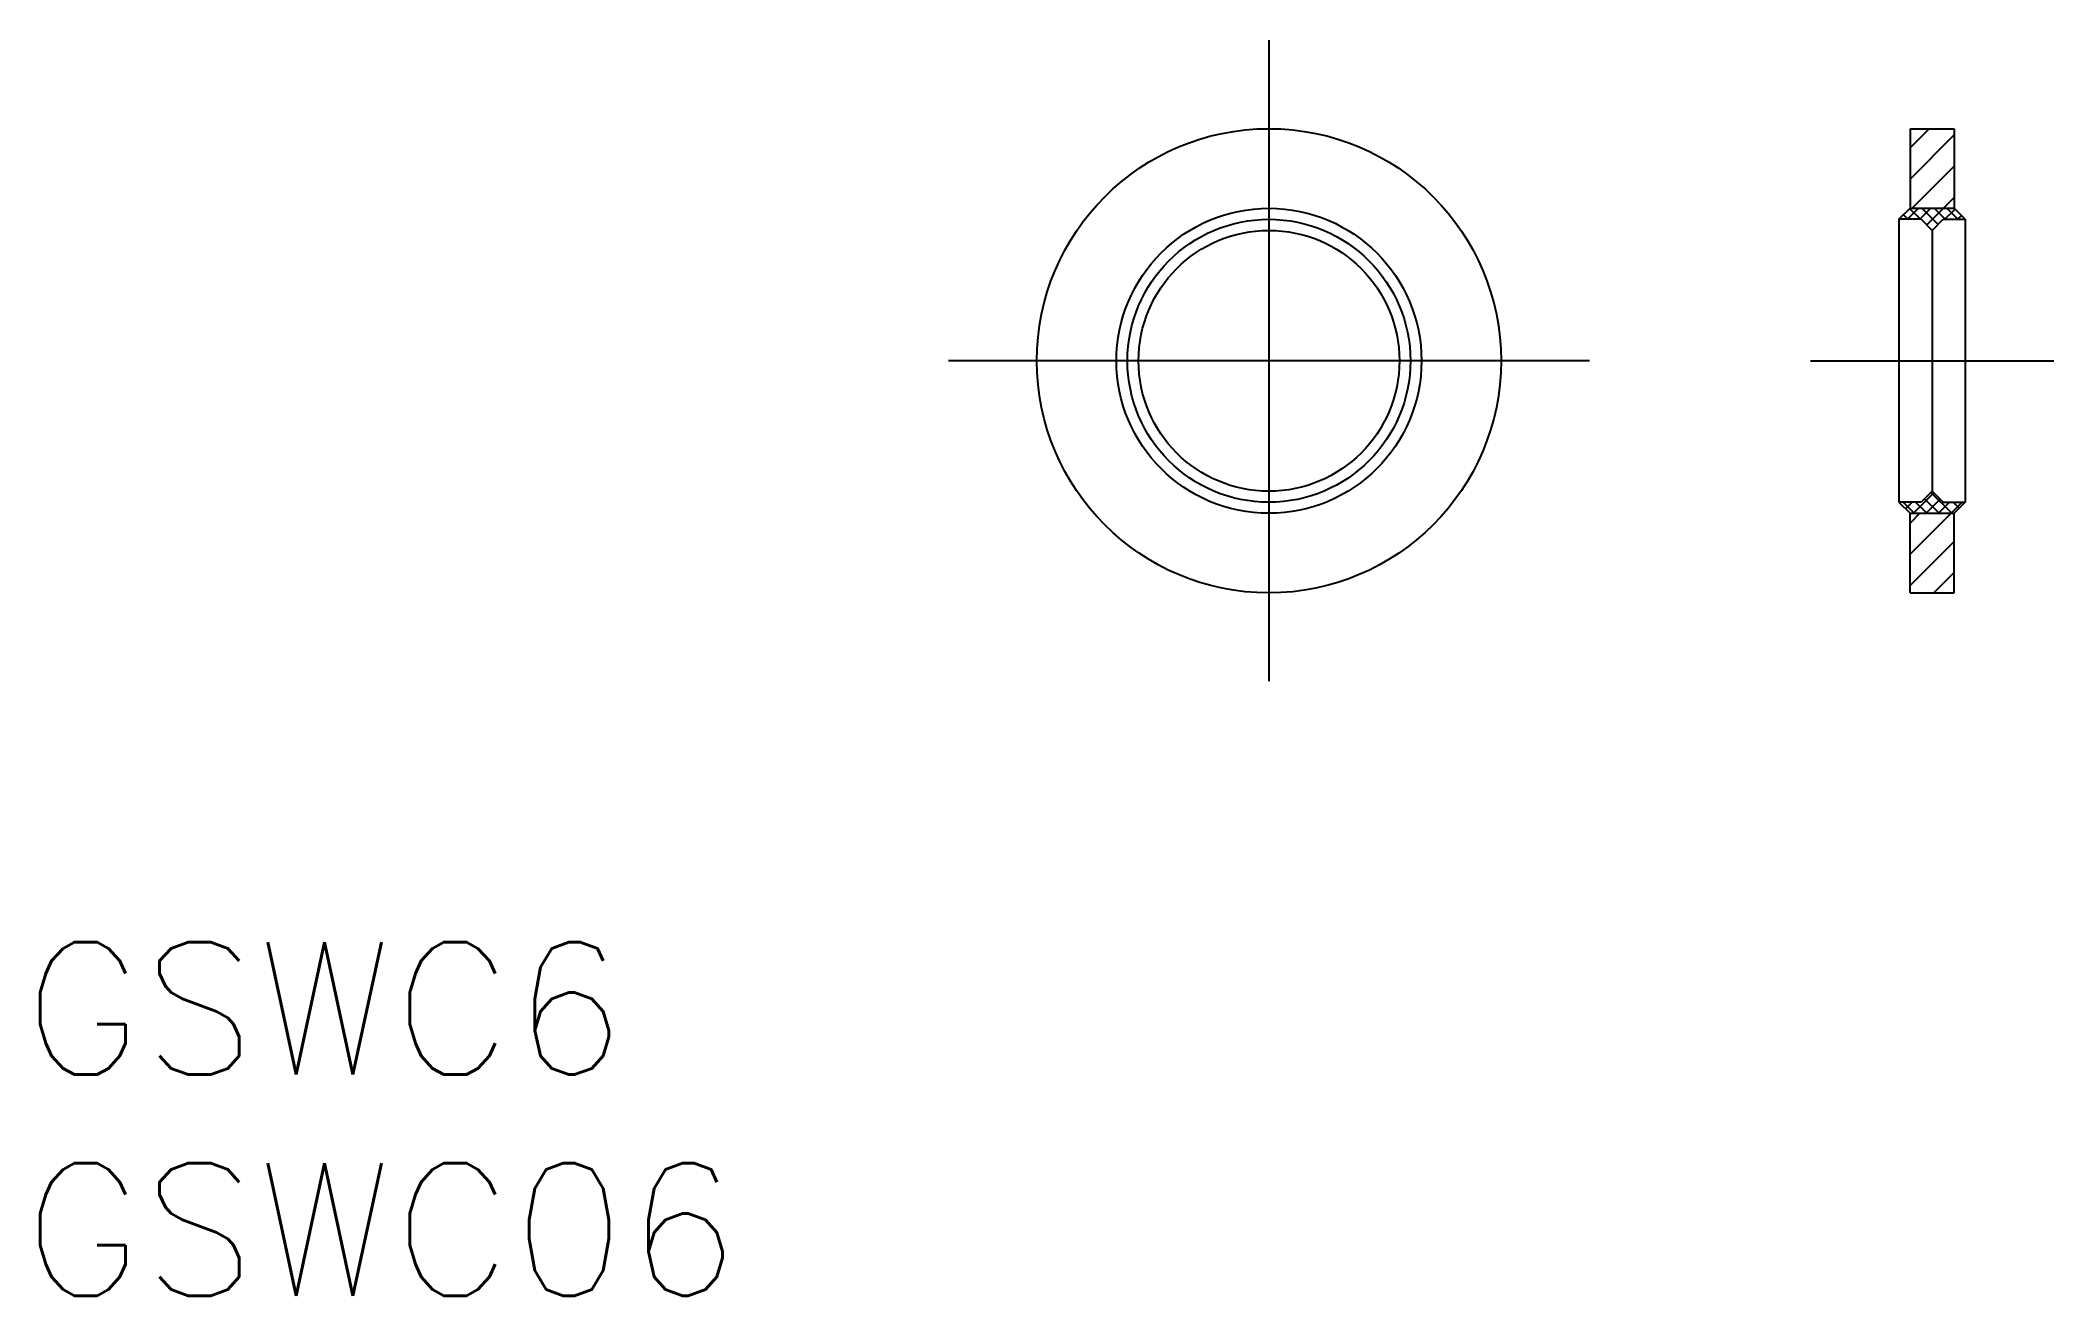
# Model space of a CAD drawing. Extents: x -27.8 to 17.7, y -21.1 to 7.2.
import ezdxf

# ---------------------------------------------------------------- set-up
doc = ezdxf.new("R2010")
doc.units = 0
doc.linetypes.add('CENTER', pattern=[50.8, 31.75, -6.35, 6.35, -6.35])
doc.layers.get('0').update_dxf_attribs({"linetype": 'CONTINUOUS'})
doc.layers.add('CENTER', color=1, linetype='CENTER')
doc.styles.get("Standard").update_dxf_attribs({"font": 'txt.shx', "height": 3, "bigfont": 'bigfont.shx'})

msp = doc.modelspace()

# ---------------------------------------------------------------- linework, layer by layer
at = {"color": 7, "linetype": 'CONTINUOUS'}
for p, q in [((14.5, 5.25), (15.5, 5.25)), ((14.5, 5.25), (14.5, 3.45)), ((15.5, 5.25), (15.5, 3.45)), ((14.25, 3.2), (14.5, 3.45)), ((14.25, 3.2), (14.25, -3.2)), ((14.75, 3.2), (14.25, 3.2)), ((14.5, 3.45), (15.5, 3.45)), ((15, 2.95), (14.75, 3.2)), ((15, 2.95), (15.25, 3.2)), ((15.25, 3.2), (15.75, 3.2)), ((15.75, 3.2), (15.5, 3.45)), ((15.75, 3.2), (15.75, -3.2)), ((15, 2.95), (15, -2.95)), ((15, -2.95), (14.75, -3.2)), ((15, -2.95), (15.25, -3.2)), ((14.25, -3.2), (14.5, -3.45)), ((14.75, -3.2), (14.25, -3.2)), ((14.5, -3.45), (15.5, -3.45)), ((14.5, -5.25), (14.5, -3.45)), ((15.25, -3.2), (15.75, -3.2)), ((15.75, -3.2), (15.5, -3.45)), ((15.5, -5.25), (15.5, -3.45)), ((14.5, -5.25), (15.5, -5.25))]:
    msp.add_line(p, q, dxfattribs=at)
at = {"color": 3, "linetype": 'CONTINUOUS'}
for p, q in [((14.5, 4.815), (14.935, 5.25)), ((14.5, 4.108), (15.5, 5.108)), ((14.549, 3.45), (15.5, 4.401)), ((15.256, 3.45), (15.5, 3.694)), ((14.45, 3.2), (14.35, 3.3)), ((14.44, 3.2), (14.69, 3.45)), ((14.733, 3.2), (14.491, 3.441)), ((14.723, 3.2), (14.973, 3.45)), ((15.133, 3.083), (14.765, 3.45)), ((14.878, 3.072), (15.256, 3.45)), ((15.298, 3.2), (15.048, 3.45)), ((15.289, 3.2), (15.519, 3.431)), ((15.581, 3.2), (15.331, 3.45)), ((15.572, 3.2), (15.661, 3.289)), ((14.579, -3.45), (15.039, -2.989)), ((15.16, -3.45), (14.83, -3.12)), ((14.862, -3.45), (15.181, -3.131)), ((15.443, -3.45), (14.971, -2.979)), ((14.256, -3.206), (14.263, -3.2)), ((14.594, -3.45), (14.344, -3.2)), ((14.398, -3.348), (14.546, -3.2)), ((14.5, -3.67), (14.72, -3.45)), ((14.5, -4.377), (15.427, -3.45)), ((14.877, -3.45), (14.627, -3.2)), ((15.144, -3.45), (15.394, -3.2)), ((15.427, -3.45), (15.677, -3.2)), ((15.613, -3.337), (15.476, -3.2)), ((14.5, -5.084), (15.5, -4.084)), ((15.041, -5.25), (15.5, -4.791))]:
    msp.add_line(p, q, dxfattribs=at)
at = {"color": 7, "linetype": 'CONTINUOUS'}
for radius in [5.25, 3.45, 3.2, 2.95]:
    msp.add_circle((0, 0), radius, dxfattribs=at)
at = {"layer": 'CENTER', "color": 1, "linetype": 'CENTER'}
for p, q in [((0, 7.25), (0, -7.25)), ((7.25, 0), (-7.25, 0)), ((12.25, 0), (17.75, 0))]:
    msp.add_line(p, q, dxfattribs=at)

# ---------------------------------------------------------------- texts
at = {"color": 7, "linetype": 'CONTINUOUS'}
for s, p in [('GSWC6', (-28.175, -16.147)), ('GSWC06', (-28.175, -21.147))]:
    msp.add_text(s, height=3, dxfattribs=at).set_placement(p)

doc.saveas('drawing.dxf')
